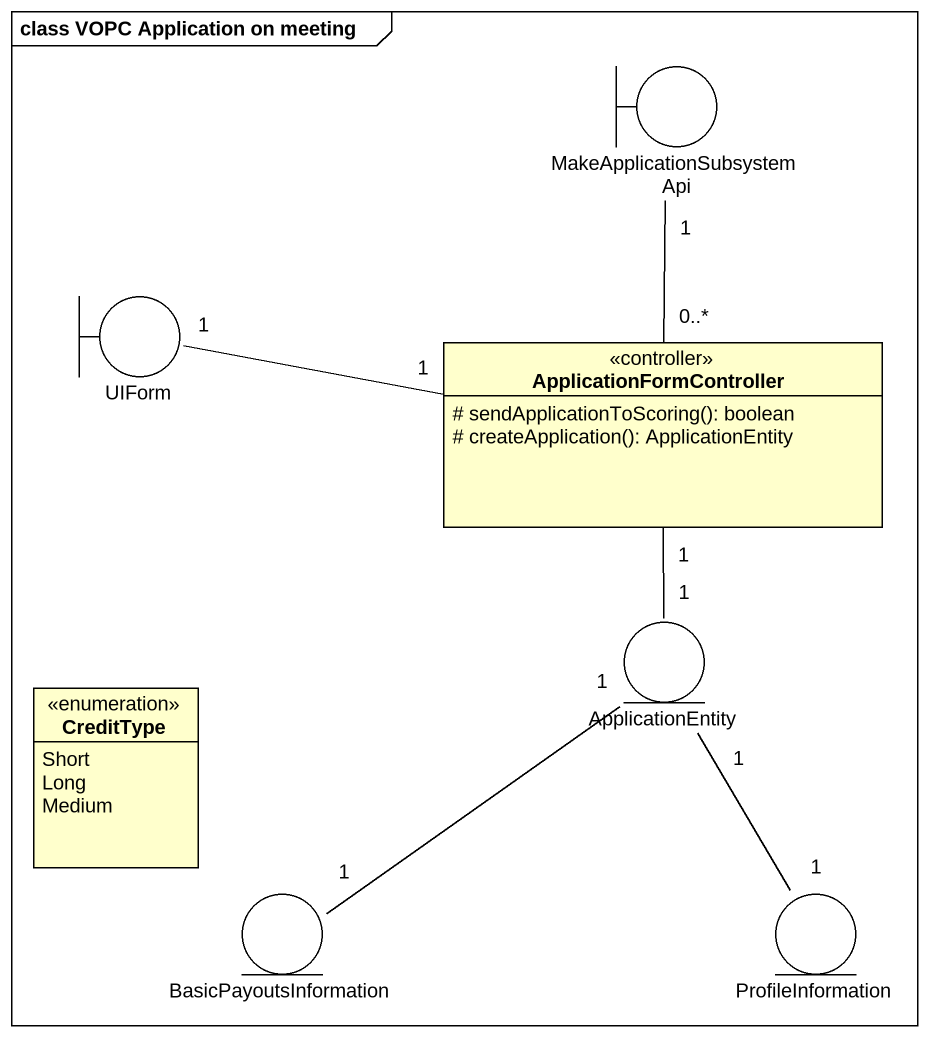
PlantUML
@startuml
mainframe class VOPC Application on meeting
allowmixing
hide circle
hide empty members
skinparam classAttributeIconSize 0
boundary MakeApplicationSubsystemApi
boundary UIForm
class ApplicationFormController <<controller>> {
  # sendApplicationToScoring(): boolean
  # createApplication(): ApplicationEntity
}
entity ApplicationEntity
enum CreditType {
  Short
  Long
  Medium
}
entity BasicPayoutsInformation
entity ProfileInformation
UIForm "1" -right- "1" ApplicationFormController
ApplicationFormController "0..*" -up- "1" MakeApplicationSubsystemApi
ApplicationFormController "1" -- "1" ApplicationEntity
ApplicationEntity "1" -- "1" BasicPayoutsInformation
ApplicationEntity "1" -- "1" ProfileInformation
@enduml
